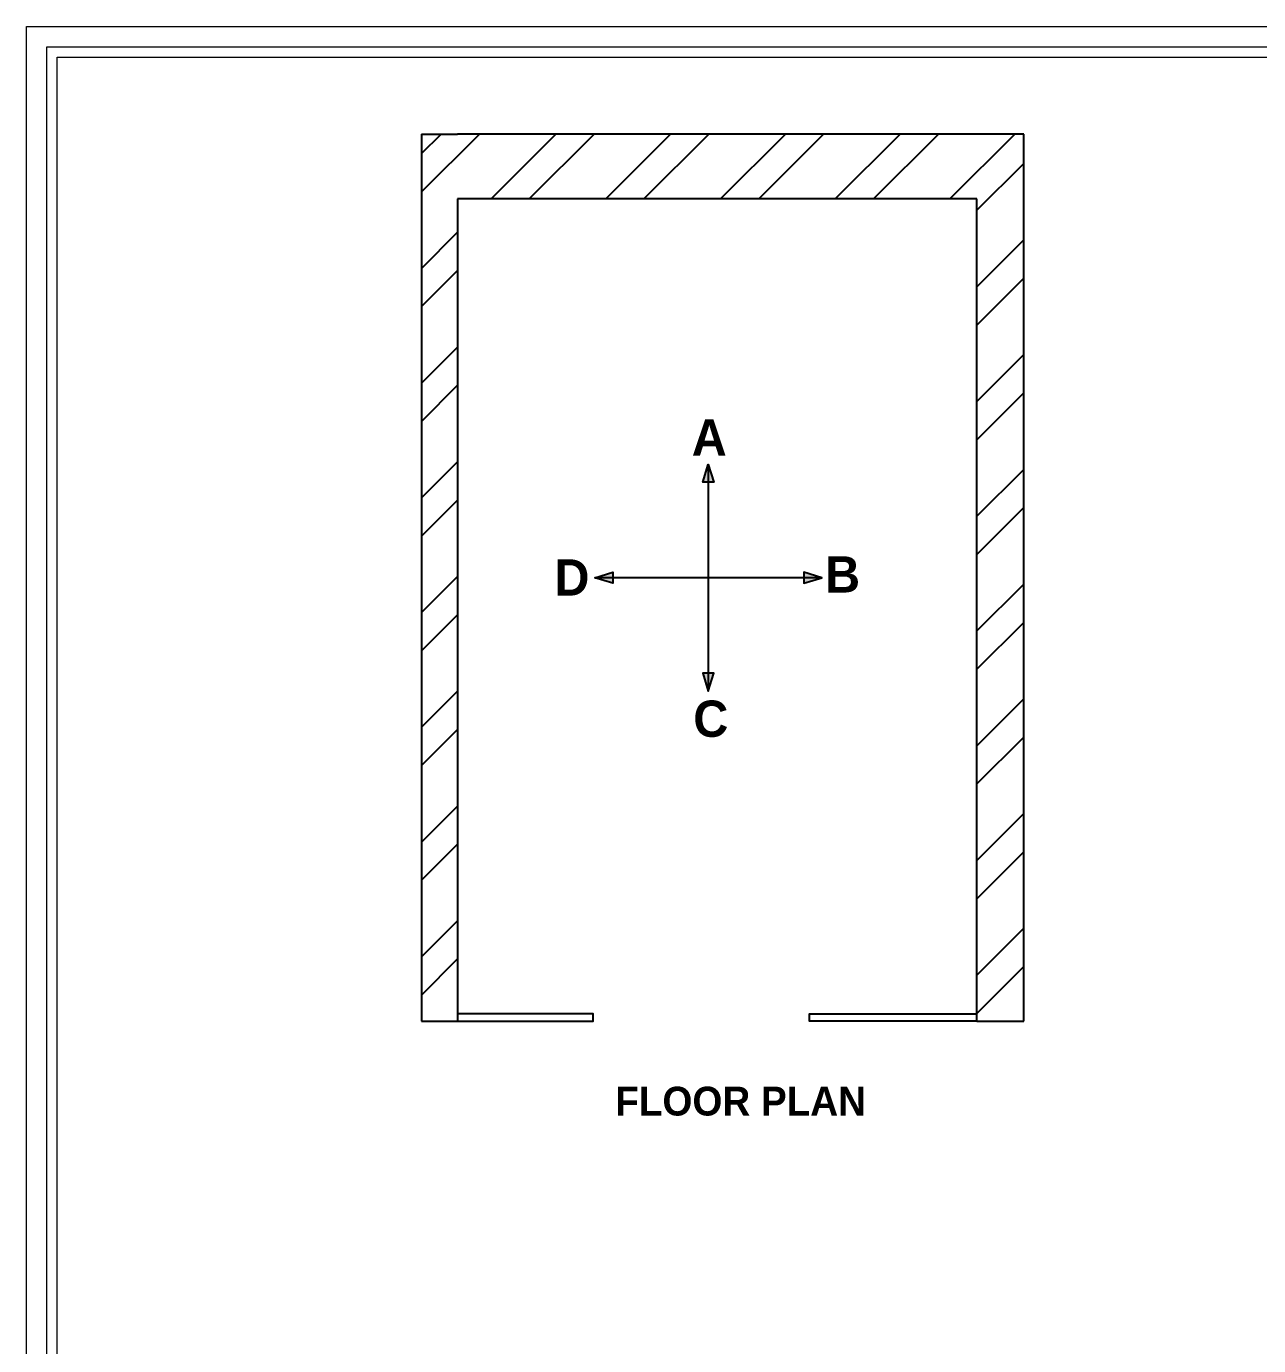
# Model space of a CAD drawing. Header units: inches. Extents: x 9636 to 21597, y -10243 to 557.
# Drawn here: x 15536.9 to 15707.8, y -9411.8 to -9228.9 of the extents above; entities that cross this region are included whole.
import ezdxf

# ---------------------------------------------------------------- set-up
doc = ezdxf.new("R2010")
doc.units = ezdxf.units.IN
doc.header["$MEASUREMENT"] = 0
doc.layers.add('.', color=30, linetype='Continuous')
doc.layers.add('IEL-HATCH-002', color=7, linetype='Continuous')
doc.layers.add('FURNI', color=140, linetype='Continuous', lineweight=18)
doc.styles.add('HEMI', font='stylu.ttf')

# ---------------------------------------------------------------- blocks, each defined once
blk = doc.blocks.new('3er')
at = {"layer": '.', "true_color": 0x991b1e}
h = blk.add_hatch(color=244, dxfattribs=at)
h.dxf.hatch_style = 1
h.paths.add_polyline_path([(8815.124846214341, -1433.882505362049), (8814.519897175065, -1435.861332247918), (8815.124846214341, -1435.861332247918)])
h.paths.add_polyline_path([(8815.124846214341, -1433.882505362049), (8815.124846214341, -1435.861332247918), (8815.729795253617, -1435.861332247918)])
h = blk.add_hatch(color=244, dxfattribs=at)
h.dxf.hatch_style = 1
h.paths.add_polyline_path([(8802.614069488094, -1446.393282088296), (8804.592896373963, -1446.998231127573), (8804.592896373963, -1446.393282088296)])
h.paths.add_polyline_path([(8802.614069488094, -1446.393282088296), (8804.592896373963, -1446.393282088296), (8804.592896373963, -1445.78833304902)])
h = blk.add_hatch(color=244, dxfattribs=at)
h.dxf.hatch_style = 1
h.paths.add_polyline_path([(8827.635622940588, -1446.393282088296), (8825.65679605472, -1446.998231127573), (8825.65679605472, -1446.393282088296)])
h.paths.add_polyline_path([(8827.635622940588, -1446.393282088296), (8825.65679605472, -1446.393282088296), (8825.65679605472, -1445.78833304902)])
h = blk.add_hatch(color=244, dxfattribs=at)
h.dxf.hatch_style = 1
h.paths.add_polyline_path([(8815.124846214341, -1458.904058814544), (8814.519897175065, -1456.925231928675), (8815.124846214341, -1456.925231928675)])
h.paths.add_polyline_path([(8815.124846214341, -1458.904058814544), (8815.124846214341, -1456.925231928675), (8815.729795253617, -1456.925231928675)])
at = {"color": 244, "true_color": 0x991b1e}
for p, q in [((8815.124846214341, -1433.882505362049), (8815.124846214341, -1458.904058814544)), ((8827.635622940588, -1446.393282088296), (8802.614069488094, -1446.393282088296))]:
    blk.add_line(p, q, dxfattribs=at)
for points in [[(8815.124846214341, -1435.861332247918), (8814.519897175065, -1435.861332247918), (8815.124846214341, -1433.882505362049), (8815.729795253617, -1435.861332247918)], [(8804.592896373963, -1446.393282088296), (8804.592896373963, -1446.998231127573), (8802.614069488094, -1446.393282088296), (8804.592896373963, -1445.78833304902)], [(8825.65679605472, -1446.393282088296), (8825.65679605472, -1446.998231127573), (8827.635622940588, -1446.393282088296), (8825.65679605472, -1445.78833304902)], [(8815.124846214341, -1456.925231928675), (8814.519897175065, -1456.925231928675), (8815.124846214341, -1458.904058814544), (8815.729795253617, -1456.925231928675)]]:
    blk.add_lwpolyline(points, close=True, dxfattribs=at)
at = {"color": 242, "true_color": 0xcd2027, "char_height": 4, "attachment_point": 1, "style": 'HEMI'}
for s, insert in [('\\pxqc;{\\fStylus BT|b1|i0|c0|p34;A}', (8811.126575997758, -1428.919776538783)), ('\\pxqc;{\\fStylus BT|b1|i0|c0|p34;\\C240;\\c2367469;B}', (8825.82993393212, -1444.023808800178))]:
    blk.add_mtext_dynamic_manual_height_columns(s, width=8.216855543145357, gutter_width=12.5, heights=[0], dxfattribs=dict(at, insert=insert))
at = {"color": 244, "true_color": 0x991b1e, "char_height": 4, "attachment_point": 1, "style": 'HEMI'}
for s, insert in [('\\pxqc;{\\fStylus BT|b1|i0|c0|p34;\\C240;\\c2367469;D}', (8795.982521336507, -1444.354685256359)), ('\\pxqc;{\\fStylus BT|b1|i0|c0|p34;\\C240;\\c2367469;C}', (8811.29475738262, -1459.929875205979))]:
    blk.add_mtext_dynamic_manual_height_columns(s, width=8.216855543145357, gutter_width=12.5, heights=[0], dxfattribs=dict(at, insert=insert))

msp = doc.modelspace()

# ---------------------------------------------------------------- hatches: boundary and pattern name
at = {"layer": 'IEL-HATCH-002', "true_color": 0xf27172, "transparency": 33554687}
h = msp.add_hatch(dxfattribs=at)
h.set_pattern_fill('ANSI32', color=11, scale=30)
h.set_pattern_definition([(45, (5054.450291846868, -5003.532085103554), (-7.954951288348661, 7.954951288348661), []), (45, (5059.753592696868, -5003.532085103554), (-7.954951288348661, 7.954951288348661), [])])
h.paths.add_polyline_path([(15675.23039073065, -9243.82858830044), (15596.73039073065, -9243.828588300441), (15591.73039073064, -9243.828588300441), (15591.73039073065, -9366.828588300441), (15596.73039073065, -9366.828588300441), (15596.73039073065, -9252.828588300441), (15620.72269325499, -9252.828588300441), (15644.71499577934, -9252.828588300441), (15668.70729830369, -9252.828588300441), (15668.73039073065, -9252.828588300441), (15668.73039073065, -9366.828588300441), (15675.23039073065, -9366.828588300441)])

# ---------------------------------------------------------------- linework, layer by layer
for p, q in [((15591.73039073064, -9243.828588300441), (15596.73039073065, -9243.828588300441)), ((15591.73039073064, -9243.828588300441), (15591.73039073065, -9366.828588300441)), ((15675.23039073065, -9243.82858830044), (15596.73039073065, -9243.828588300441)), ((15675.23039073065, -9366.828588300441), (15675.23039073065, -9243.828588300441)), ((15596.73039073065, -9252.828588300441), (15596.73039073065, -9366.828588300441)), ((15668.73039073065, -9252.828588300441), (15596.73039073065, -9252.828588300441)), ((15668.73039073065, -9366.828588300441), (15668.73039073065, -9252.828588300441)), ((15591.73039073065, -9366.828588300441), (15596.73039073064, -9366.828588300441)), ((15668.73039073064, -9366.828588300441), (15675.23039073065, -9366.828588300441))]:
    msp.add_line(p, q)
at = {"color": 152, "true_color": 0x2776bb}
for points in [[(15596.73039073064, -9366.828588300441), (15615.53215341638, -9366.828588300441), (15615.53215341638, -9365.828588300441), (15596.73039073064, -9365.828588300441)], [(15668.73039073064, -9366.828588300441), (15645.53215341638, -9366.828588300441), (15645.53215341638, -9365.828588300441), (15668.73039073064, -9365.828588300441)]]:
    msp.add_lwpolyline(points, dxfattribs=at)
at = {"layer": 'FURNI', "color": 18, "true_color": 0x000000}
for points in [[(15536.92808249668, -9707.176280089194), (15536.92808249668, -9228.905251702392), (15878.69550526459, -9228.905251702392), (15878.69550526459, -9707.176280089194)], [(15539.77409335691, -9704.330269228962), (15539.77409335691, -9231.751262562622), (15875.84949440436, -9231.751262562622), (15875.84949440436, -9704.330269228962)], [(15541.19709878703, -9702.907263798845), (15541.19709878703, -9233.174267992741), (15874.42648897424, -9233.174267992741), (15874.42648897424, -9702.907263798845)]]:
    msp.add_lwpolyline(points, close=True, dxfattribs=at)

# ---------------------------------------------------------------- block references
at = {"xscale": 1.257540437807191, "yscale": 1.257540437807191, "zscale": 1.257540437807191}
msp.add_blockref('3er', (4546.116722021361, -7486.467890377171), dxfattribs=at)

# ---------------------------------------------------------------- texts
at = {"color": 1, "lineweight": 15, "insert": (15676.55819652703, -9375.924426432339), "char_height": 4, "width": 81.15854926033077, "attachment_point": 3, "rotation": 0.009437408490801156, "style": 'HEMI'}
msp.add_mtext('\\pxqc;{\\fStylus BT|b1|i0|c0|p34;FLOOR PLAN}', dxfattribs=at)

doc.saveas('drawing.dxf')
